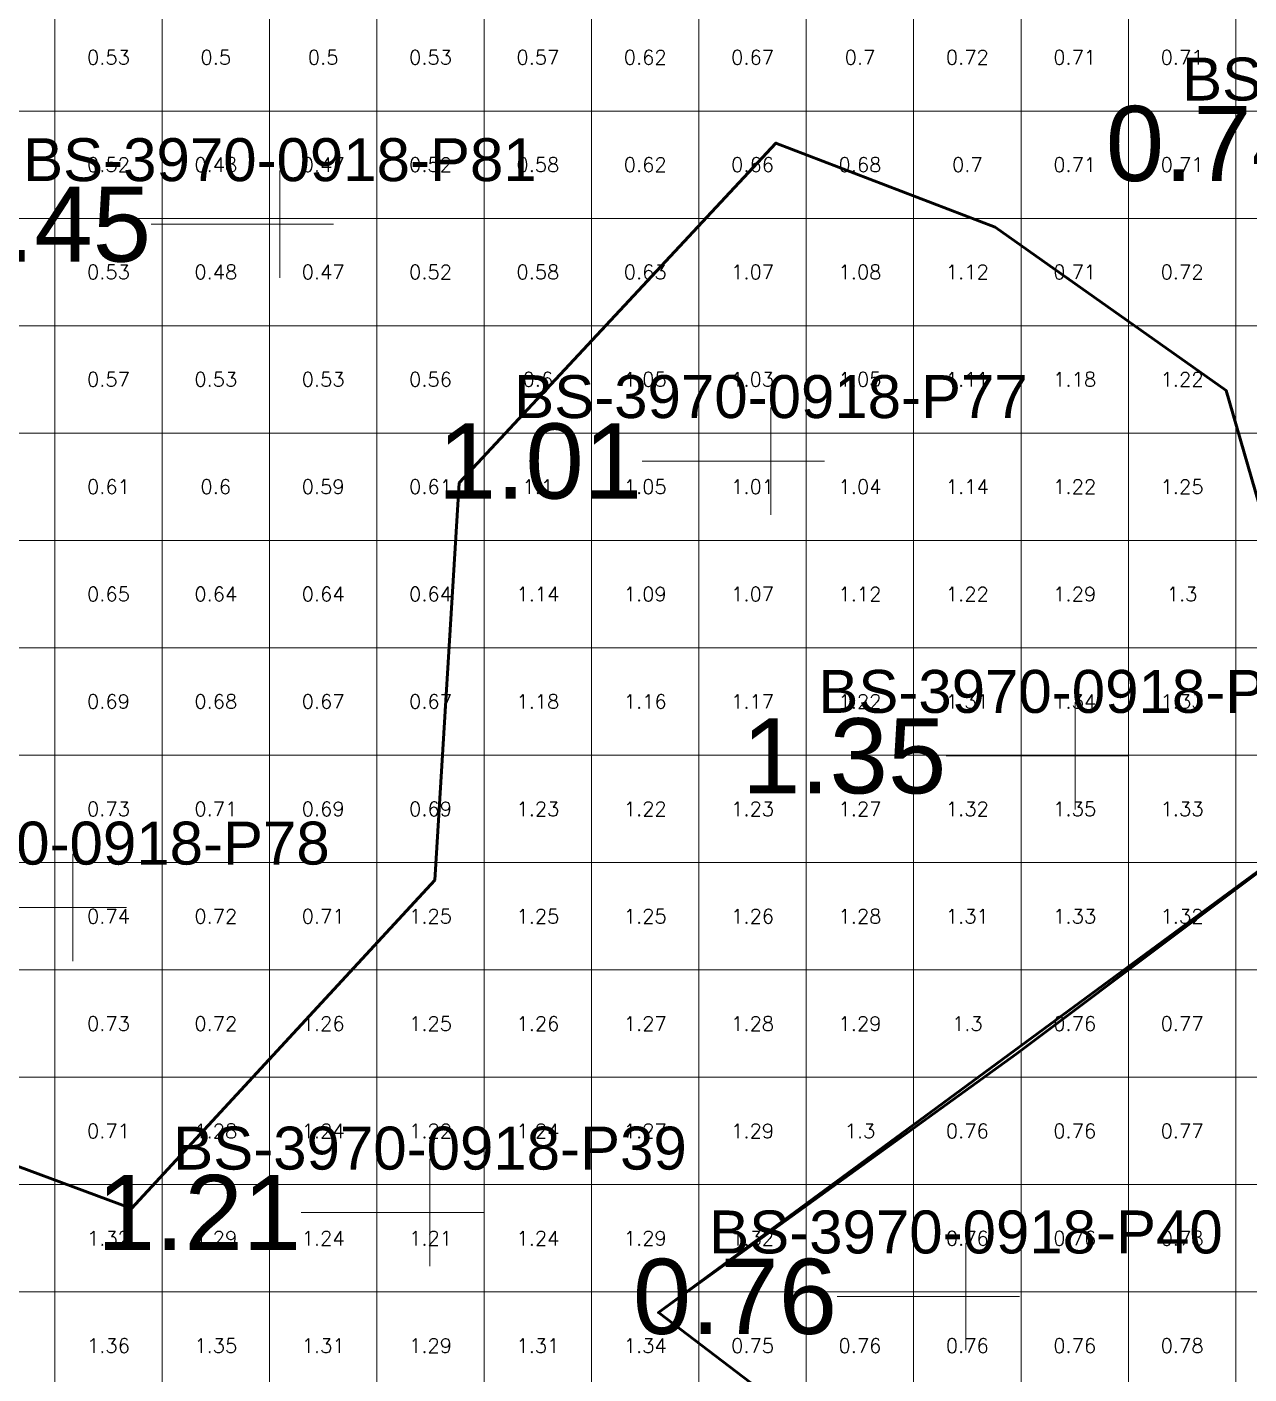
# Model space of a CAD drawing. Header units: inches. Extents: x 469759 to 470079, y 4349683 to 4349873.
# Drawn here: x 469878.04 to 469889.43, y 4349725.68 to 4349738.23 of the extents above; entities that cross this region are included whole.
import ezdxf
from ezdxf.enums import TextEntityAlignment as Align

# ---------------------------------------------------------------- set-up
doc = ezdxf.new("R2010")
doc.units = ezdxf.units.IN
doc.header["$MEASUREMENT"] = 0
for name, color, linetype, lineweight in [('点', 7, 'Continuous', 0), ('爆区方格网', 7, 'Continuous', 0), ('线条', 7, 'Continuous', 0), ('钻孔', 7, 'Continuous', 0)]:
    doc.layers.add(name, color=color, linetype=linetype, lineweight=lineweight)
doc.styles.add('3dmine_textStyle_1', font='txt.shx', dxfattribs={"height": 1, "bigfont": 'gbcbig.shx'})
doc.styles.add('3dmine_textStyle_2', font='arial.ttf', dxfattribs={"height": 1})

msp = doc.modelspace()

# ---------------------------------------------------------------- hatches: boundary and pattern name
at = {"layer": '钻孔', "linetype": 'Continuous', "lineweight": 0, "true_color": 0x808080, "extrusion": (0, 1, 0)}
msp.add_hatch(color=8, dxfattribs=at).paths.add_polyline_path([(-469881.401, 3959.533), (-469880.401, 3959.533), (-469880.401, 3972.533), (-469881.401, 3972.533)], flags=0)
at = {"layer": '钻孔', "linetype": 'Continuous', "lineweight": 0, "true_color": 0x0000ff, "extrusion": (0, 1, 0)}
for points in [[(-469885.975, 3959.598), (-469884.975, 3959.598), (-469884.975, 3972.598), (-469885.975, 3972.598)], [(-469888.808, 3959.737), (-469887.808, 3959.737), (-469887.808, 3972.737), (-469888.808, 3972.737)], [(-469882.799, 3959.939), (-469881.799, 3959.939), (-469881.799, 3972.939), (-469882.799, 3972.939)]]:
    msp.add_hatch(color=5, dxfattribs=at).paths.add_polyline_path(points, flags=0)
at = {"layer": '钻孔', "linetype": 'Continuous', "lineweight": 0, "true_color": 0x00ffff, "extrusion": (0, 1, 0)}
for points in [[(-469879.473, 3959.767), (-469878.473, 3959.767), (-469878.473, 3972.767), (-469879.473, 3972.767)], [(-469887.791, 3959.78), (-469886.791, 3959.78), (-469886.791, 3972.78), (-469887.791, 3972.78)]]:
    msp.add_hatch(color=4, dxfattribs=at).paths.add_polyline_path(points, flags=0)

# ---------------------------------------------------------------- linework, layer by layer
at = {"color": 7, "linetype": 'Continuous', "lineweight": 50, "elevation": 3966.246}
msp.add_lwpolyline([(469874.939, 4349716.168), (469879.423, 4349718.362), (469885.99, 4349718.382), (469889.687, 4349721.824), (469886.547, 4349724.255), (469883.926, 4349726.25), (469887.263, 4349728.661), (469890.335, 4349730.966), (469889.214, 4349734.839), (469887.064, 4349736.359), (469885.021, 4349737.144), (469882.072, 4349733.978), (469881.844, 4349730.278), (469879.019, 4349727.218), (469875.805, 4349728.411)], dxfattribs=at)
at = {"color": 5, "linetype": 'Continuous', "lineweight": 53, "elevation": 3966.246}
msp.add_lwpolyline([(469875.805, 4349728.411), (469879.019, 4349727.218), (469881.844, 4349730.278), (469882.072, 4349733.978), (469885.021, 4349737.144), (469887.064, 4349736.359), (469889.214, 4349734.839), (469890.335, 4349730.966), (469883.926, 4349726.25), (469886.547, 4349724.255), (469889.687, 4349721.824), (469885.99, 4349718.382), (469904.397, 4349726.417)], dxfattribs=at)
at = {"layer": '点', "color": 138, "linetype": 'Continuous', "lineweight": 0, "true_color": 0x004c4c}
for points, elevation in [([(469880.401, 4349735.889), (469880.401, 4349736.889)], 3972.533), ([(469880.901, 4349736.389), (469879.901, 4349736.389)], 3972.533), ([(469884.975, 4349733.682), (469884.975, 4349734.682)], 3972.598), ([(469885.475, 4349734.182), (469884.475, 4349734.182)], 3972.598), ([(469887.808, 4349730.936), (469887.808, 4349731.936)], 3972.737), ([(469888.308, 4349731.436), (469887.308, 4349731.436)], 3972.737), ([(469878.473, 4349729.523), (469878.473, 4349730.523)], 3972.767), ([(469878.973, 4349730.023), (469877.973, 4349730.023)], 3972.767), ([(469881.799, 4349726.682), (469881.799, 4349727.682)], 3972.939), ([(469882.299, 4349727.182), (469881.299, 4349727.182)], 3972.939), ([(469886.791, 4349725.901), (469886.791, 4349726.901)], 3972.78), ([(469887.291, 4349726.401), (469886.291, 4349726.401)], 3972.78)]:
    msp.add_lwpolyline(points, dxfattribs=dict(at, elevation=elevation))
at = {"layer": '爆区方格网', "color": 4, "linetype": 'Continuous', "lineweight": 0, "true_color": 0x00ffff, "elevation": 3972.193}
for points in [[(469878.304, 4349737.442), (469877.304, 4349737.442), (469877.304, 4349738.442), (469878.304, 4349738.442), (469878.304, 4349737.442)], [(469879.304, 4349737.442), (469878.304, 4349737.442), (469878.304, 4349738.442), (469879.304, 4349738.442), (469879.304, 4349737.442)], [(469880.304, 4349737.442), (469879.304, 4349737.442), (469879.304, 4349738.442), (469880.304, 4349738.442), (469880.304, 4349737.442)], [(469881.304, 4349737.442), (469880.304, 4349737.442), (469880.304, 4349738.442), (469881.304, 4349738.442), (469881.304, 4349737.442)], [(469882.304, 4349737.442), (469881.304, 4349737.442), (469881.304, 4349738.442), (469882.304, 4349738.442), (469882.304, 4349737.442)], [(469883.304, 4349737.442), (469882.304, 4349737.442), (469882.304, 4349738.442), (469883.304, 4349738.442), (469883.304, 4349737.442)], [(469884.304, 4349737.442), (469883.304, 4349737.442), (469883.304, 4349738.442), (469884.304, 4349738.442), (469884.304, 4349737.442)], [(469885.304, 4349737.442), (469884.304, 4349737.442), (469884.304, 4349738.442), (469885.304, 4349738.442), (469885.304, 4349737.442)], [(469886.304, 4349737.442), (469885.304, 4349737.442), (469885.304, 4349738.442), (469886.304, 4349738.442), (469886.304, 4349737.442)], [(469887.304, 4349737.442), (469886.304, 4349737.442), (469886.304, 4349738.442), (469887.304, 4349738.442), (469887.304, 4349737.442)], [(469888.304, 4349737.442), (469887.304, 4349737.442), (469887.304, 4349738.442), (469888.304, 4349738.442), (469888.304, 4349737.442)], [(469889.304, 4349737.442), (469888.304, 4349737.442), (469888.304, 4349738.442), (469889.304, 4349738.442), (469889.304, 4349737.442)], [(469890.304, 4349737.442), (469889.304, 4349737.442), (469889.304, 4349738.442), (469890.304, 4349738.442), (469890.304, 4349737.442)], [(469878.304, 4349736.442), (469877.304, 4349736.442), (469877.304, 4349737.442), (469878.304, 4349737.442), (469878.304, 4349736.442)], [(469879.304, 4349736.442), (469878.304, 4349736.442), (469878.304, 4349737.442), (469879.304, 4349737.442), (469879.304, 4349736.442)], [(469880.304, 4349736.442), (469879.304, 4349736.442), (469879.304, 4349737.442), (469880.304, 4349737.442), (469880.304, 4349736.442)], [(469881.304, 4349736.442), (469880.304, 4349736.442), (469880.304, 4349737.442), (469881.304, 4349737.442), (469881.304, 4349736.442)], [(469882.304, 4349736.442), (469881.304, 4349736.442), (469881.304, 4349737.442), (469882.304, 4349737.442), (469882.304, 4349736.442)], [(469883.304, 4349736.442), (469882.304, 4349736.442), (469882.304, 4349737.442), (469883.304, 4349737.442), (469883.304, 4349736.442)], [(469884.304, 4349736.442), (469883.304, 4349736.442), (469883.304, 4349737.442), (469884.304, 4349737.442), (469884.304, 4349736.442)], [(469885.304, 4349736.442), (469884.304, 4349736.442), (469884.304, 4349737.442), (469885.304, 4349737.442), (469885.304, 4349736.442)], [(469886.304, 4349736.442), (469885.304, 4349736.442), (469885.304, 4349737.442), (469886.304, 4349737.442), (469886.304, 4349736.442)], [(469887.304, 4349736.442), (469886.304, 4349736.442), (469886.304, 4349737.442), (469887.304, 4349737.442), (469887.304, 4349736.442)], [(469888.304, 4349736.442), (469887.304, 4349736.442), (469887.304, 4349737.442), (469888.304, 4349737.442), (469888.304, 4349736.442)], [(469889.304, 4349736.442), (469888.304, 4349736.442), (469888.304, 4349737.442), (469889.304, 4349737.442), (469889.304, 4349736.442)], [(469890.304, 4349736.442), (469889.304, 4349736.442), (469889.304, 4349737.442), (469890.304, 4349737.442), (469890.304, 4349736.442)], [(469878.304, 4349735.442), (469877.304, 4349735.442), (469877.304, 4349736.442), (469878.304, 4349736.442), (469878.304, 4349735.442)], [(469879.304, 4349735.442), (469878.304, 4349735.442), (469878.304, 4349736.442), (469879.304, 4349736.442), (469879.304, 4349735.442)], [(469880.304, 4349735.442), (469879.304, 4349735.442), (469879.304, 4349736.442), (469880.304, 4349736.442), (469880.304, 4349735.442)], [(469881.304, 4349735.442), (469880.304, 4349735.442), (469880.304, 4349736.442), (469881.304, 4349736.442), (469881.304, 4349735.442)], [(469882.304, 4349735.442), (469881.304, 4349735.442), (469881.304, 4349736.442), (469882.304, 4349736.442), (469882.304, 4349735.442)], [(469883.304, 4349735.442), (469882.304, 4349735.442), (469882.304, 4349736.442), (469883.304, 4349736.442), (469883.304, 4349735.442)], [(469884.304, 4349735.442), (469883.304, 4349735.442), (469883.304, 4349736.442), (469884.304, 4349736.442), (469884.304, 4349735.442)], [(469888.304, 4349735.442), (469887.304, 4349735.442), (469887.304, 4349736.442), (469888.304, 4349736.442), (469888.304, 4349735.442)], [(469889.304, 4349735.442), (469888.304, 4349735.442), (469888.304, 4349736.442), (469889.304, 4349736.442), (469889.304, 4349735.442)], [(469890.304, 4349735.442), (469889.304, 4349735.442), (469889.304, 4349736.442), (469890.304, 4349736.442), (469890.304, 4349735.442)], [(469878.304, 4349734.442), (469877.304, 4349734.442), (469877.304, 4349735.442), (469878.304, 4349735.442), (469878.304, 4349734.442)], [(469879.304, 4349734.442), (469878.304, 4349734.442), (469878.304, 4349735.442), (469879.304, 4349735.442), (469879.304, 4349734.442)], [(469880.304, 4349734.442), (469879.304, 4349734.442), (469879.304, 4349735.442), (469880.304, 4349735.442), (469880.304, 4349734.442)], [(469881.304, 4349734.442), (469880.304, 4349734.442), (469880.304, 4349735.442), (469881.304, 4349735.442), (469881.304, 4349734.442)], [(469882.304, 4349734.442), (469881.304, 4349734.442), (469881.304, 4349735.442), (469882.304, 4349735.442), (469882.304, 4349734.442)], [(469883.304, 4349734.442), (469882.304, 4349734.442), (469882.304, 4349735.442), (469883.304, 4349735.442), (469883.304, 4349734.442)], [(469890.304, 4349734.442), (469889.304, 4349734.442), (469889.304, 4349735.442), (469890.304, 4349735.442), (469890.304, 4349734.442)], [(469878.304, 4349733.442), (469877.304, 4349733.442), (469877.304, 4349734.442), (469878.304, 4349734.442), (469878.304, 4349733.442)], [(469879.304, 4349733.442), (469878.304, 4349733.442), (469878.304, 4349734.442), (469879.304, 4349734.442), (469879.304, 4349733.442)], [(469880.304, 4349733.442), (469879.304, 4349733.442), (469879.304, 4349734.442), (469880.304, 4349734.442), (469880.304, 4349733.442)], [(469881.304, 4349733.442), (469880.304, 4349733.442), (469880.304, 4349734.442), (469881.304, 4349734.442), (469881.304, 4349733.442)], [(469882.304, 4349733.442), (469881.304, 4349733.442), (469881.304, 4349734.442), (469882.304, 4349734.442), (469882.304, 4349733.442)], [(469890.304, 4349733.442), (469889.304, 4349733.442), (469889.304, 4349734.442), (469890.304, 4349734.442), (469890.304, 4349733.442)], [(469878.304, 4349732.442), (469877.304, 4349732.442), (469877.304, 4349733.442), (469878.304, 4349733.442), (469878.304, 4349732.442)], [(469879.304, 4349732.442), (469878.304, 4349732.442), (469878.304, 4349733.442), (469879.304, 4349733.442), (469879.304, 4349732.442)], [(469880.304, 4349732.442), (469879.304, 4349732.442), (469879.304, 4349733.442), (469880.304, 4349733.442), (469880.304, 4349732.442)], [(469881.304, 4349732.442), (469880.304, 4349732.442), (469880.304, 4349733.442), (469881.304, 4349733.442), (469881.304, 4349732.442)], [(469882.304, 4349732.442), (469881.304, 4349732.442), (469881.304, 4349733.442), (469882.304, 4349733.442), (469882.304, 4349732.442)], [(469878.304, 4349731.442), (469877.304, 4349731.442), (469877.304, 4349732.442), (469878.304, 4349732.442), (469878.304, 4349731.442)], [(469879.304, 4349731.442), (469878.304, 4349731.442), (469878.304, 4349732.442), (469879.304, 4349732.442), (469879.304, 4349731.442)], [(469880.304, 4349731.442), (469879.304, 4349731.442), (469879.304, 4349732.442), (469880.304, 4349732.442), (469880.304, 4349731.442)], [(469881.304, 4349731.442), (469880.304, 4349731.442), (469880.304, 4349732.442), (469881.304, 4349732.442), (469881.304, 4349731.442)], [(469882.304, 4349731.442), (469881.304, 4349731.442), (469881.304, 4349732.442), (469882.304, 4349732.442), (469882.304, 4349731.442)], [(469878.304, 4349730.442), (469877.304, 4349730.442), (469877.304, 4349731.442), (469878.304, 4349731.442), (469878.304, 4349730.442)], [(469879.304, 4349730.442), (469878.304, 4349730.442), (469878.304, 4349731.442), (469879.304, 4349731.442), (469879.304, 4349730.442)], [(469880.304, 4349730.442), (469879.304, 4349730.442), (469879.304, 4349731.442), (469880.304, 4349731.442), (469880.304, 4349730.442)], [(469881.304, 4349730.442), (469880.304, 4349730.442), (469880.304, 4349731.442), (469881.304, 4349731.442), (469881.304, 4349730.442)], [(469882.304, 4349730.442), (469881.304, 4349730.442), (469881.304, 4349731.442), (469882.304, 4349731.442), (469882.304, 4349730.442)], [(469878.304, 4349729.442), (469877.304, 4349729.442), (469877.304, 4349730.442), (469878.304, 4349730.442), (469878.304, 4349729.442)], [(469879.304, 4349729.442), (469878.304, 4349729.442), (469878.304, 4349730.442), (469879.304, 4349730.442), (469879.304, 4349729.442)], [(469880.304, 4349729.442), (469879.304, 4349729.442), (469879.304, 4349730.442), (469880.304, 4349730.442), (469880.304, 4349729.442)], [(469881.304, 4349729.442), (469880.304, 4349729.442), (469880.304, 4349730.442), (469881.304, 4349730.442), (469881.304, 4349729.442)], [(469889.304, 4349730.207), (469889.304, 4349730.442), (469889.623, 4349730.442), (469889.304, 4349730.207)], [(469890.304, 4349729.442), (469889.304, 4349729.442), (469889.304, 4349730.192), (469889.637, 4349730.442), (469890.304, 4349730.442), (469890.304, 4349729.442)], [(469878.304, 4349728.442), (469877.304, 4349728.442), (469877.304, 4349729.442), (469878.304, 4349729.442), (469878.304, 4349728.442)], [(469879.304, 4349728.442), (469878.304, 4349728.442), (469878.304, 4349729.442), (469879.304, 4349729.442), (469879.304, 4349728.442)], [(469880.304, 4349728.442), (469879.304, 4349728.442), (469879.304, 4349729.442), (469880.304, 4349729.442), (469880.304, 4349728.442)], [(469887.304, 4349728.735), (469887.304, 4349729.442), (469888.264, 4349729.442), (469887.304, 4349728.735)], [(469888.304, 4349728.442), (469887.304, 4349728.442), (469887.304, 4349728.692), (469888.304, 4349729.442), (469888.304, 4349729.442), (469888.304, 4349728.442)], [(469889.304, 4349728.442), (469888.304, 4349728.442), (469888.304, 4349729.442), (469889.304, 4349729.442), (469889.304, 4349728.442)], [(469890.304, 4349728.442), (469889.304, 4349728.442), (469889.304, 4349729.442), (469890.304, 4349729.442), (469890.304, 4349728.442)], [(469878.304, 4349727.442), (469877.304, 4349727.442), (469877.304, 4349728.442), (469878.304, 4349728.442), (469878.304, 4349727.442)], [(469879.304, 4349727.442), (469878.304, 4349727.442), (469878.304, 4349728.442), (469879.304, 4349728.442), (469879.304, 4349727.442)], [(469886.304, 4349728), (469886.304, 4349728.442), (469886.905, 4349728.442), (469886.304, 4349728)], [(469887.304, 4349727.442), (469886.304, 4349727.442), (469886.304, 4349727.968), (469886.959, 4349728.442), (469887.304, 4349728.442), (469887.304, 4349727.442)], [(469888.304, 4349727.442), (469887.304, 4349727.442), (469887.304, 4349728.442), (469888.304, 4349728.442), (469888.304, 4349727.442)], [(469889.304, 4349727.442), (469888.304, 4349727.442), (469888.304, 4349728.442), (469889.304, 4349728.442), (469889.304, 4349727.442)], [(469890.304, 4349727.442), (469889.304, 4349727.442), (469889.304, 4349728.442), (469890.304, 4349728.442), (469890.304, 4349727.442)], [(469887.304, 4349726.442), (469886.304, 4349726.442), (469886.304, 4349727.442), (469887.304, 4349727.442), (469887.304, 4349726.442)], [(469888.304, 4349726.442), (469887.304, 4349726.442), (469887.304, 4349727.442), (469888.304, 4349727.442), (469888.304, 4349726.442)], [(469889.304, 4349726.442), (469888.304, 4349726.442), (469888.304, 4349727.442), (469889.304, 4349727.442), (469889.304, 4349726.442)], [(469890.304, 4349726.442), (469889.304, 4349726.442), (469889.304, 4349727.442), (469890.304, 4349727.442), (469890.304, 4349726.442)], [(469885.304, 4349725.442), (469884.304, 4349725.442), (469884.304, 4349726.442), (469885.304, 4349726.442), (469885.304, 4349725.442)], [(469886.304, 4349725.442), (469885.304, 4349725.442), (469885.304, 4349726.442), (469886.304, 4349726.442), (469886.304, 4349725.442)], [(469887.304, 4349725.442), (469886.304, 4349725.442), (469886.304, 4349726.442), (469887.304, 4349726.442), (469887.304, 4349725.442)], [(469888.304, 4349725.442), (469887.304, 4349725.442), (469887.304, 4349726.442), (469888.304, 4349726.442), (469888.304, 4349725.442)], [(469889.304, 4349725.442), (469888.304, 4349725.442), (469888.304, 4349726.442), (469889.304, 4349726.442), (469889.304, 4349725.442)], [(469890.304, 4349725.442), (469889.304, 4349725.442), (469889.304, 4349726.442), (469890.304, 4349726.442), (469890.304, 4349725.442)]]:
    msp.add_lwpolyline(points, dxfattribs=at)
at = {"layer": '爆区方格网', "color": 5, "linetype": 'Continuous', "lineweight": 0, "true_color": 0x0000ff, "elevation": 3972.854}
for points in [[(469885.304, 4349735.442), (469884.304, 4349735.442), (469884.304, 4349736.442), (469885.304, 4349736.442), (469885.304, 4349735.442)], [(469886.304, 4349735.442), (469885.304, 4349735.442), (469885.304, 4349736.442), (469886.304, 4349736.442), (469886.304, 4349735.442)], [(469887.304, 4349735.442), (469886.304, 4349735.442), (469886.304, 4349736.442), (469887.304, 4349736.442), (469887.304, 4349735.442)], [(469884.304, 4349734.442), (469883.304, 4349734.442), (469883.304, 4349735.442), (469884.304, 4349735.442), (469884.304, 4349734.442)], [(469885.304, 4349734.442), (469884.304, 4349734.442), (469884.304, 4349735.442), (469885.304, 4349735.442), (469885.304, 4349734.442)], [(469886.304, 4349734.442), (469885.304, 4349734.442), (469885.304, 4349735.442), (469886.304, 4349735.442), (469886.304, 4349734.442)], [(469887.304, 4349734.442), (469886.304, 4349734.442), (469886.304, 4349735.442), (469887.304, 4349735.442), (469887.304, 4349734.442)], [(469888.304, 4349734.442), (469887.304, 4349734.442), (469887.304, 4349735.442), (469888.304, 4349735.442), (469888.304, 4349734.442)], [(469889.304, 4349734.442), (469888.304, 4349734.442), (469888.304, 4349735.442), (469889.304, 4349735.442), (469889.304, 4349734.442)], [(469883.304, 4349733.442), (469882.304, 4349733.442), (469882.304, 4349734.442), (469883.304, 4349734.442), (469883.304, 4349733.442)], [(469884.304, 4349733.442), (469883.304, 4349733.442), (469883.304, 4349734.442), (469884.304, 4349734.442), (469884.304, 4349733.442)], [(469885.304, 4349733.442), (469884.304, 4349733.442), (469884.304, 4349734.442), (469885.304, 4349734.442), (469885.304, 4349733.442)], [(469886.304, 4349733.442), (469885.304, 4349733.442), (469885.304, 4349734.442), (469886.304, 4349734.442), (469886.304, 4349733.442)], [(469887.304, 4349733.442), (469886.304, 4349733.442), (469886.304, 4349734.442), (469887.304, 4349734.442), (469887.304, 4349733.442)], [(469888.304, 4349733.442), (469887.304, 4349733.442), (469887.304, 4349734.442), (469888.304, 4349734.442), (469888.304, 4349733.442)], [(469889.304, 4349733.442), (469888.304, 4349733.442), (469888.304, 4349734.442), (469889.304, 4349734.442), (469889.304, 4349733.442)], [(469883.304, 4349732.442), (469882.304, 4349732.442), (469882.304, 4349733.442), (469883.304, 4349733.442), (469883.304, 4349732.442)], [(469884.304, 4349732.442), (469883.304, 4349732.442), (469883.304, 4349733.442), (469884.304, 4349733.442), (469884.304, 4349732.442)], [(469885.304, 4349732.442), (469884.304, 4349732.442), (469884.304, 4349733.442), (469885.304, 4349733.442), (469885.304, 4349732.442)], [(469886.304, 4349732.442), (469885.304, 4349732.442), (469885.304, 4349733.442), (469886.304, 4349733.442), (469886.304, 4349732.442)], [(469887.304, 4349732.442), (469886.304, 4349732.442), (469886.304, 4349733.442), (469887.304, 4349733.442), (469887.304, 4349732.442)], [(469888.304, 4349732.442), (469887.304, 4349732.442), (469887.304, 4349733.442), (469888.304, 4349733.442), (469888.304, 4349732.442)], [(469889.304, 4349732.442), (469888.304, 4349732.442), (469888.304, 4349733.442), (469889.304, 4349733.442), (469889.304, 4349732.442)], [(469883.304, 4349731.442), (469882.304, 4349731.442), (469882.304, 4349732.442), (469883.304, 4349732.442), (469883.304, 4349731.442)], [(469884.304, 4349731.442), (469883.304, 4349731.442), (469883.304, 4349732.442), (469884.304, 4349732.442), (469884.304, 4349731.442)], [(469885.304, 4349731.442), (469884.304, 4349731.442), (469884.304, 4349732.442), (469885.304, 4349732.442), (469885.304, 4349731.442)], [(469886.304, 4349731.442), (469885.304, 4349731.442), (469885.304, 4349732.442), (469886.304, 4349732.442), (469886.304, 4349731.442)], [(469887.304, 4349731.442), (469886.304, 4349731.442), (469886.304, 4349732.442), (469887.304, 4349732.442), (469887.304, 4349731.442)], [(469888.304, 4349731.442), (469887.304, 4349731.442), (469887.304, 4349732.442), (469888.304, 4349732.442), (469888.304, 4349731.442)], [(469889.304, 4349731.442), (469888.304, 4349731.442), (469888.304, 4349732.442), (469889.304, 4349732.442), (469889.304, 4349731.442)], [(469890.304, 4349731.442), (469889.304, 4349731.442), (469889.304, 4349732.442), (469890.304, 4349732.442), (469890.304, 4349731.442)], [(469883.304, 4349730.442), (469882.304, 4349730.442), (469882.304, 4349731.442), (469883.304, 4349731.442), (469883.304, 4349730.442)], [(469884.304, 4349730.442), (469883.304, 4349730.442), (469883.304, 4349731.442), (469884.304, 4349731.442), (469884.304, 4349730.442)], [(469885.304, 4349730.442), (469884.304, 4349730.442), (469884.304, 4349731.442), (469885.304, 4349731.442), (469885.304, 4349730.442)], [(469886.304, 4349730.442), (469885.304, 4349730.442), (469885.304, 4349731.442), (469886.304, 4349731.442), (469886.304, 4349730.442)], [(469887.304, 4349730.442), (469886.304, 4349730.442), (469886.304, 4349731.442), (469887.304, 4349731.442), (469887.304, 4349730.442)], [(469888.304, 4349730.442), (469887.304, 4349730.442), (469887.304, 4349731.442), (469888.304, 4349731.442), (469888.304, 4349730.442)], [(469889.304, 4349730.442), (469888.304, 4349730.442), (469888.304, 4349731.442), (469889.304, 4349731.442), (469889.304, 4349730.442)], [(469890.304, 4349730.943), (469889.623, 4349730.442), (469889.304, 4349730.442), (469889.304, 4349731.442), (469890.304, 4349731.442), (469890.304, 4349730.943)], [(469882.304, 4349729.442), (469881.304, 4349729.442), (469881.304, 4349730.442), (469882.304, 4349730.442), (469882.304, 4349729.442)], [(469883.304, 4349729.442), (469882.304, 4349729.442), (469882.304, 4349730.442), (469883.304, 4349730.442), (469883.304, 4349729.442)], [(469884.304, 4349729.442), (469883.304, 4349729.442), (469883.304, 4349730.442), (469884.304, 4349730.442), (469884.304, 4349729.442)], [(469885.304, 4349729.442), (469884.304, 4349729.442), (469884.304, 4349730.442), (469885.304, 4349730.442), (469885.304, 4349729.442)], [(469886.304, 4349729.442), (469885.304, 4349729.442), (469885.304, 4349730.442), (469886.304, 4349730.442), (469886.304, 4349729.442)], [(469887.304, 4349729.442), (469886.304, 4349729.442), (469886.304, 4349730.442), (469887.304, 4349730.442), (469887.304, 4349729.442)], [(469888.304, 4349729.471), (469888.264, 4349729.442), (469887.304, 4349729.442), (469887.304, 4349730.442), (469888.304, 4349730.442), (469888.304, 4349729.471)], [(469889.304, 4349730.207), (469888.304, 4349729.471), (469888.304, 4349730.442), (469889.304, 4349730.442), (469889.304, 4349730.207)], [(469889.304, 4349729.442), (469888.304, 4349729.442), (469888.304, 4349729.442), (469889.304, 4349730.192), (469889.304, 4349729.442)], [(469881.304, 4349728.442), (469880.304, 4349728.442), (469880.304, 4349729.442), (469881.304, 4349729.442), (469881.304, 4349728.442)], [(469882.304, 4349728.442), (469881.304, 4349728.442), (469881.304, 4349729.442), (469882.304, 4349729.442), (469882.304, 4349728.442)], [(469883.304, 4349728.442), (469882.304, 4349728.442), (469882.304, 4349729.442), (469883.304, 4349729.442), (469883.304, 4349728.442)], [(469884.304, 4349728.442), (469883.304, 4349728.442), (469883.304, 4349729.442), (469884.304, 4349729.442), (469884.304, 4349728.442)], [(469885.304, 4349728.442), (469884.304, 4349728.442), (469884.304, 4349729.442), (469885.304, 4349729.442), (469885.304, 4349728.442)], [(469886.304, 4349728.442), (469885.304, 4349728.442), (469885.304, 4349729.442), (469886.304, 4349729.442), (469886.304, 4349728.442)], [(469887.304, 4349728.735), (469886.905, 4349728.442), (469886.304, 4349728.442), (469886.304, 4349729.442), (469887.304, 4349729.442), (469887.304, 4349728.735)], [(469888.304, 4349729.442), (469888.304, 4349729.442), (469888.304, 4349729.442), (469888.304, 4349729.442)], [(469887.304, 4349728.442), (469886.959, 4349728.442), (469887.263, 4349728.661), (469887.304, 4349728.692), (469887.304, 4349728.442)], [(469880.304, 4349727.442), (469879.304, 4349727.442), (469879.304, 4349728.442), (469880.304, 4349728.442), (469880.304, 4349727.442)], [(469881.304, 4349727.442), (469880.304, 4349727.442), (469880.304, 4349728.442), (469881.304, 4349728.442), (469881.304, 4349727.442)], [(469882.304, 4349727.442), (469881.304, 4349727.442), (469881.304, 4349728.442), (469882.304, 4349728.442), (469882.304, 4349727.442)], [(469883.304, 4349727.442), (469882.304, 4349727.442), (469882.304, 4349728.442), (469883.304, 4349728.442), (469883.304, 4349727.442)], [(469884.304, 4349727.442), (469883.304, 4349727.442), (469883.304, 4349728.442), (469884.304, 4349728.442), (469884.304, 4349727.442)], [(469885.304, 4349727.442), (469884.304, 4349727.442), (469884.304, 4349728.442), (469885.304, 4349728.442), (469885.304, 4349727.442)], [(469886.304, 4349728), (469885.546, 4349727.442), (469885.304, 4349727.442), (469885.304, 4349728.442), (469886.304, 4349728.442), (469886.304, 4349728)], [(469886.304, 4349727.442), (469885.575, 4349727.442), (469886.304, 4349727.968), (469886.304, 4349727.442)], [(469878.304, 4349726.442), (469877.304, 4349726.442), (469877.304, 4349727.442), (469878.304, 4349727.442), (469878.304, 4349726.442)], [(469879.304, 4349726.442), (469878.304, 4349726.442), (469878.304, 4349727.442), (469879.304, 4349727.442), (469879.304, 4349726.442)], [(469880.304, 4349726.442), (469879.304, 4349726.442), (469879.304, 4349727.442), (469880.304, 4349727.442), (469880.304, 4349726.442)], [(469881.304, 4349726.442), (469880.304, 4349726.442), (469880.304, 4349727.442), (469881.304, 4349727.442), (469881.304, 4349726.442)], [(469882.304, 4349726.442), (469881.304, 4349726.442), (469881.304, 4349727.442), (469882.304, 4349727.442), (469882.304, 4349726.442)], [(469883.304, 4349726.442), (469882.304, 4349726.442), (469882.304, 4349727.442), (469883.304, 4349727.442), (469883.304, 4349726.442)], [(469884.304, 4349726.528), (469884.187, 4349726.442), (469883.304, 4349726.442), (469883.304, 4349727.442), (469884.304, 4349727.442), (469884.304, 4349726.528)], [(469885.304, 4349727.264), (469884.304, 4349726.528), (469884.304, 4349727.442), (469885.304, 4349727.442), (469885.304, 4349727.264)], [(469885.304, 4349726.442), (469884.304, 4349726.442), (469884.304, 4349726.523), (469885.304, 4349727.246), (469885.304, 4349726.442)], [(469884.304, 4349726.442), (469884.192, 4349726.442), (469884.304, 4349726.523), (469884.304, 4349726.442)], [(469878.304, 4349725.442), (469877.304, 4349725.442), (469877.304, 4349726.442), (469878.304, 4349726.442), (469878.304, 4349725.442)], [(469879.304, 4349725.442), (469878.304, 4349725.442), (469878.304, 4349726.442), (469879.304, 4349726.442), (469879.304, 4349725.442)], [(469880.304, 4349725.442), (469879.304, 4349725.442), (469879.304, 4349726.442), (469880.304, 4349726.442), (469880.304, 4349725.442)], [(469881.304, 4349725.442), (469880.304, 4349725.442), (469880.304, 4349726.442), (469881.304, 4349726.442), (469881.304, 4349725.442)], [(469882.304, 4349725.442), (469881.304, 4349725.442), (469881.304, 4349726.442), (469882.304, 4349726.442), (469882.304, 4349725.442)], [(469883.304, 4349725.442), (469882.304, 4349725.442), (469882.304, 4349726.442), (469883.304, 4349726.442), (469883.304, 4349725.442)], [(469884.304, 4349725.442), (469883.304, 4349725.442), (469883.304, 4349726.442), (469884.187, 4349726.442), (469883.926, 4349726.25), (469884.192, 4349726.442), (469884.304, 4349726.442), (469884.304, 4349725.442)]]:
    msp.add_lwpolyline(points, dxfattribs=at)
at = {"layer": '线条', "color": 138, "linetype": 'Continuous', "lineweight": 0, "true_color": 0x004c4c}
for points, elevation in [([(469880.401, 4349736.389), (469880.401, 4349736.389), (469880.401, 4349736.389)], 3972.533), ([(469884.975, 4349734.182), (469884.975, 4349734.182), (469884.975, 4349734.182)], 3972.598), ([(469887.808, 4349731.436), (469887.808, 4349731.436), (469887.808, 4349731.436)], 3972.737), ([(469878.473, 4349730.023), (469878.473, 4349730.023), (469878.473, 4349730.023)], 3972.767), ([(469881.799, 4349727.182), (469881.799, 4349727.182), (469881.799, 4349727.182)], 3972.939), ([(469886.791, 4349726.401), (469886.791, 4349726.401), (469886.791, 4349726.401)], 3972.78)]:
    msp.add_lwpolyline(points, dxfattribs=dict(at, elevation=elevation))
at = {"layer": '钻孔', "color": 8, "linetype": 'Continuous', "lineweight": 0, "true_color": 0x808080}
for elevation in [3972.533, 3959.533]:
    msp.add_lwpolyline([(469880.401, 4349736.389), (469879.201, 4349736.389)], dxfattribs=dict(at, elevation=elevation))
at = {"layer": '钻孔', "color": 5, "linetype": 'Continuous', "lineweight": 0, "true_color": 0x0000ff}
for points, elevation in [([(469884.975, 4349734.182), (469883.775, 4349734.182)], 3972.598), ([(469884.975, 4349734.182), (469883.775, 4349734.182)], 3959.598), ([(469887.808, 4349731.436), (469886.608, 4349731.436)], 3972.737), ([(469887.808, 4349731.436), (469886.608, 4349731.436)], 3959.737), ([(469881.799, 4349727.182), (469880.599, 4349727.182)], 3972.939), ([(469881.799, 4349727.182), (469880.599, 4349727.182)], 3959.939)]:
    msp.add_lwpolyline(points, dxfattribs=dict(at, elevation=elevation))
at = {"layer": '钻孔', "color": 4, "linetype": 'Continuous', "lineweight": 0, "true_color": 0x00ffff}
for points, elevation in [([(469878.473, 4349730.023), (469877.273, 4349730.023)], 3972.767), ([(469878.473, 4349730.023), (469877.273, 4349730.023)], 3959.767), ([(469886.791, 4349726.401), (469885.591, 4349726.401)], 3972.78), ([(469886.791, 4349726.401), (469885.591, 4349726.401)], 3959.78)]:
    msp.add_lwpolyline(points, dxfattribs=dict(at, elevation=elevation))

# ---------------------------------------------------------------- texts
at = {"color": 4, "linetype": 'Continuous', "lineweight": 0, "true_color": 0x00ffff, "style": '3dmine_textStyle_1'}
for s, p in [('0.53', (469878.804, 4349737.942, 3972.193)), ('0.5', (469879.804, 4349737.942, 3972.193)), ('0.5', (469880.804, 4349737.942, 3972.193)), ('0.53', (469881.804, 4349737.942, 3972.193)), ('0.57', (469882.804, 4349737.942, 3972.193)), ('0.62', (469883.804, 4349737.942, 3972.193)), ('0.67', (469884.804, 4349737.942, 3972.193)), ('0.7', (469885.804, 4349737.942, 3972.193)), ('0.72', (469886.804, 4349737.942, 3972.193)), ('0.71', (469887.804, 4349737.942, 3972.193)), ('0.71', (469888.804, 4349737.942, 3972.193)), ('0.52', (469878.804, 4349736.942, 3972.193)), ('0.48', (469879.804, 4349736.942, 3972.193)), ('0.47', (469880.804, 4349736.942, 3972.193)), ('0.52', (469881.804, 4349736.942, 3972.193)), ('0.58', (469882.804, 4349736.942, 3972.193)), ('0.62', (469883.804, 4349736.942, 3972.193)), ('0.66', (469884.804, 4349736.942, 3972.193)), ('0.68', (469885.804, 4349736.942, 3972.193)), ('0.7', (469886.804, 4349736.942, 3972.193)), ('0.71', (469887.804, 4349736.942, 3972.193)), ('0.71', (469888.804, 4349736.942, 3972.193)), ('0.53', (469878.804, 4349735.942, 3972.193)), ('0.48', (469879.804, 4349735.942, 3972.193)), ('0.47', (469880.804, 4349735.942, 3972.193)), ('0.52', (469881.804, 4349735.942, 3972.193)), ('0.58', (469882.804, 4349735.942, 3972.193)), ('0.63', (469883.804, 4349735.942, 3972.193)), ('0.71', (469887.804, 4349735.942, 3972.193)), ('0.72', (469888.804, 4349735.942, 3972.193)), ('0.57', (469878.804, 4349734.942, 3972.193)), ('0.53', (469879.804, 4349734.942, 3972.193)), ('0.53', (469880.804, 4349734.942, 3972.193)), ('0.56', (469881.804, 4349734.942, 3972.193)), ('0.6', (469882.804, 4349734.942, 3972.193)), ('0.61', (469878.804, 4349733.942, 3972.193)), ('0.6', (469879.804, 4349733.942, 3972.193)), ('0.59', (469880.804, 4349733.942, 3972.193)), ('0.61', (469881.804, 4349733.942, 3972.193)), ('0.65', (469878.804, 4349732.942, 3972.193)), ('0.64', (469879.804, 4349732.942, 3972.193)), ('0.64', (469880.804, 4349732.942, 3972.193)), ('0.64', (469881.804, 4349732.942, 3972.193)), ('0.69', (469878.804, 4349731.942, 3972.193)), ('0.68', (469879.804, 4349731.942, 3972.193)), ('0.67', (469880.804, 4349731.942, 3972.193)), ('0.67', (469881.804, 4349731.942, 3972.193)), ('0.73', (469878.804, 4349730.942, 3972.193)), ('0.71', (469879.804, 4349730.942, 3972.193)), ('0.69', (469880.804, 4349730.942, 3972.193)), ('0.69', (469881.804, 4349730.942, 3972.193)), ('0.74', (469878.804, 4349729.942, 3972.193)), ('0.72', (469879.804, 4349729.942, 3972.193)), ('0.71', (469880.804, 4349729.942, 3972.193)), ('0.73', (469878.804, 4349728.942, 3972.193)), ('0.72', (469879.804, 4349728.942, 3972.193)), ('0.76', (469887.804, 4349728.942, 3972.193)), ('0.77', (469888.804, 4349728.942, 3972.193)), ('0.71', (469878.804, 4349727.942, 3972.193)), ('0.76', (469886.804, 4349727.942, 3972.193)), ('0.76', (469887.804, 4349727.942, 3972.193)), ('0.77', (469888.804, 4349727.942, 3972.193)), ('0.76', (469886.804, 4349726.942, 3972.193)), ('0.76', (469887.804, 4349726.942, 3972.193)), ('0.78', (469888.804, 4349726.942, 3972.193)), ('0.75', (469884.804, 4349725.942, 3972.193)), ('0.76', (469885.804, 4349725.942, 3972.193)), ('0.76', (469886.804, 4349725.942, 3972.193)), ('0.76', (469887.804, 4349725.942, 3972.193)), ('0.78', (469888.804, 4349725.942, 3972.193))]:
    msp.add_text(s, height=0.1333, dxfattribs=at).set_placement(p, align=Align.MIDDLE_CENTER)
at = {"color": 5, "linetype": 'Continuous', "lineweight": 0, "true_color": 0x0000ff, "style": '3dmine_textStyle_1'}
for s, p in [('1.07', (469884.804, 4349735.942, 3972.854)), ('1.08', (469885.804, 4349735.942, 3972.854)), ('1.12', (469886.804, 4349735.942, 3972.854)), ('1.05', (469883.804, 4349734.942, 3972.854)), ('1.03', (469884.804, 4349734.942, 3972.854)), ('1.05', (469885.804, 4349734.942, 3972.854)), ('1.11', (469886.804, 4349734.942, 3972.854)), ('1.18', (469887.804, 4349734.942, 3972.854)), ('1.22', (469888.804, 4349734.942, 3972.854)), ('1.1', (469882.804, 4349733.942, 3972.854)), ('1.05', (469883.804, 4349733.942, 3972.854)), ('1.01', (469884.804, 4349733.942, 3972.854)), ('1.04', (469885.804, 4349733.942, 3972.854)), ('1.14', (469886.804, 4349733.942, 3972.854)), ('1.22', (469887.804, 4349733.942, 3972.854)), ('1.25', (469888.804, 4349733.942, 3972.854)), ('1.14', (469882.804, 4349732.942, 3972.854)), ('1.09', (469883.804, 4349732.942, 3972.854)), ('1.07', (469884.804, 4349732.942, 3972.854)), ('1.12', (469885.804, 4349732.942, 3972.854)), ('1.22', (469886.804, 4349732.942, 3972.854)), ('1.29', (469887.804, 4349732.942, 3972.854)), ('1.3', (469888.804, 4349732.942, 3972.854)), ('1.18', (469882.804, 4349731.942, 3972.854)), ('1.16', (469883.804, 4349731.942, 3972.854)), ('1.17', (469884.804, 4349731.942, 3972.854)), ('1.22', (469885.804, 4349731.942, 3972.854)), ('1.31', (469886.804, 4349731.942, 3972.854)), ('1.34', (469887.804, 4349731.942, 3972.854)), ('1.33', (469888.804, 4349731.942, 3972.854)), ('1.23', (469882.804, 4349730.942, 3972.854)), ('1.22', (469883.804, 4349730.942, 3972.854)), ('1.23', (469884.804, 4349730.942, 3972.854)), ('1.27', (469885.804, 4349730.942, 3972.854)), ('1.32', (469886.804, 4349730.942, 3972.854)), ('1.35', (469887.804, 4349730.942, 3972.854)), ('1.33', (469888.804, 4349730.942, 3972.854)), ('1.25', (469881.804, 4349729.942, 3972.854)), ('1.25', (469882.804, 4349729.942, 3972.854)), ('1.25', (469883.804, 4349729.942, 3972.854)), ('1.26', (469884.804, 4349729.942, 3972.854)), ('1.28', (469885.804, 4349729.942, 3972.854)), ('1.31', (469886.804, 4349729.942, 3972.854)), ('1.33', (469887.804, 4349729.942, 3972.854)), ('1.32', (469888.804, 4349729.942, 3972.854)), ('1.26', (469880.804, 4349728.942, 3972.854)), ('1.25', (469881.804, 4349728.942, 3972.854)), ('1.26', (469882.804, 4349728.942, 3972.854)), ('1.27', (469883.804, 4349728.942, 3972.854)), ('1.28', (469884.804, 4349728.942, 3972.854)), ('1.29', (469885.804, 4349728.942, 3972.854)), ('1.3', (469886.804, 4349728.942, 3972.854)), ('1.28', (469879.804, 4349727.942, 3972.854)), ('1.24', (469880.804, 4349727.942, 3972.854)), ('1.22', (469881.804, 4349727.942, 3972.854)), ('1.24', (469882.804, 4349727.942, 3972.854)), ('1.27', (469883.804, 4349727.942, 3972.854)), ('1.29', (469884.804, 4349727.942, 3972.854)), ('1.3', (469885.804, 4349727.942, 3972.854)), ('1.32', (469878.804, 4349726.942, 3972.854)), ('1.29', (469879.804, 4349726.942, 3972.854)), ('1.24', (469880.804, 4349726.942, 3972.854)), ('1.21', (469881.804, 4349726.942, 3972.854)), ('1.24', (469882.804, 4349726.942, 3972.854)), ('1.29', (469883.804, 4349726.942, 3972.854)), ('1.32', (469884.804, 4349726.942, 3972.854)), ('1.36', (469878.804, 4349725.942, 3972.854)), ('1.35', (469879.804, 4349725.942, 3972.854)), ('1.31', (469880.804, 4349725.942, 3972.854)), ('1.29', (469881.804, 4349725.942, 3972.854)), ('1.31', (469882.804, 4349725.942, 3972.854)), ('1.34', (469883.804, 4349725.942, 3972.854))]:
    msp.add_text(s, height=0.1333, dxfattribs=at).set_placement(p, align=Align.MIDDLE_CENTER)
at = {"layer": '钻孔', "color": 138, "linetype": 'Continuous', "lineweight": 0, "true_color": 0x004c4c, "style": '3dmine_textStyle_2'}
for s, p in [('BS-3970-0918-P76', (469891.196, 4349737.54, 3972.707)), ('BS-3970-0918-P81', (469880.401, 4349736.789, 3972.533)), ('BS-3970-0918-P77', (469884.975, 4349734.582, 3972.598)), ('BS-3970-0918-P41', (469887.808, 4349731.836, 3972.737)), ('BS-3970-0918-P78', (469878.473, 4349730.423, 3972.767)), ('BS-3970-0918-P39', (469881.799, 4349727.582, 3972.939)), ('BS-3970-0918-P40', (469886.791, 4349726.801, 3972.78))]:
    msp.add_text(s, height=0.4, dxfattribs=at).set_placement(p, align=Align.CENTER)
at = {"layer": '钻孔', "color": 4, "linetype": 'Continuous', "lineweight": 0, "true_color": 0x00ffff, "style": '3dmine_textStyle_2'}
for s, p in [('0.74', (469889.996, 4349737.14, 3966.207)), ('0.76', (469885.591, 4349726.401, 3966.28))]:
    msp.add_text(s, height=0.7, dxfattribs=at).set_placement(p, align=Align.MIDDLE_RIGHT)
at = {"layer": '钻孔', "color": 8, "linetype": 'Continuous', "lineweight": 0, "true_color": 0x808080, "style": '3dmine_textStyle_2'}
msp.add_text('0.45', height=0.7, dxfattribs=at).set_placement((469879.201, 4349736.389, 3966.033), align=Align.MIDDLE_RIGHT)
at = {"layer": '钻孔', "color": 5, "linetype": 'Continuous', "lineweight": 0, "true_color": 0x0000ff, "style": '3dmine_textStyle_2'}
for s, p in [('1.01', (469883.775, 4349734.182, 3966.098)), ('1.35', (469886.608, 4349731.436, 3966.237)), ('1.21', (469880.599, 4349727.182, 3966.439))]:
    msp.add_text(s, height=0.7, dxfattribs=at).set_placement(p, align=Align.MIDDLE_RIGHT)

doc.saveas('drawing.dxf')
